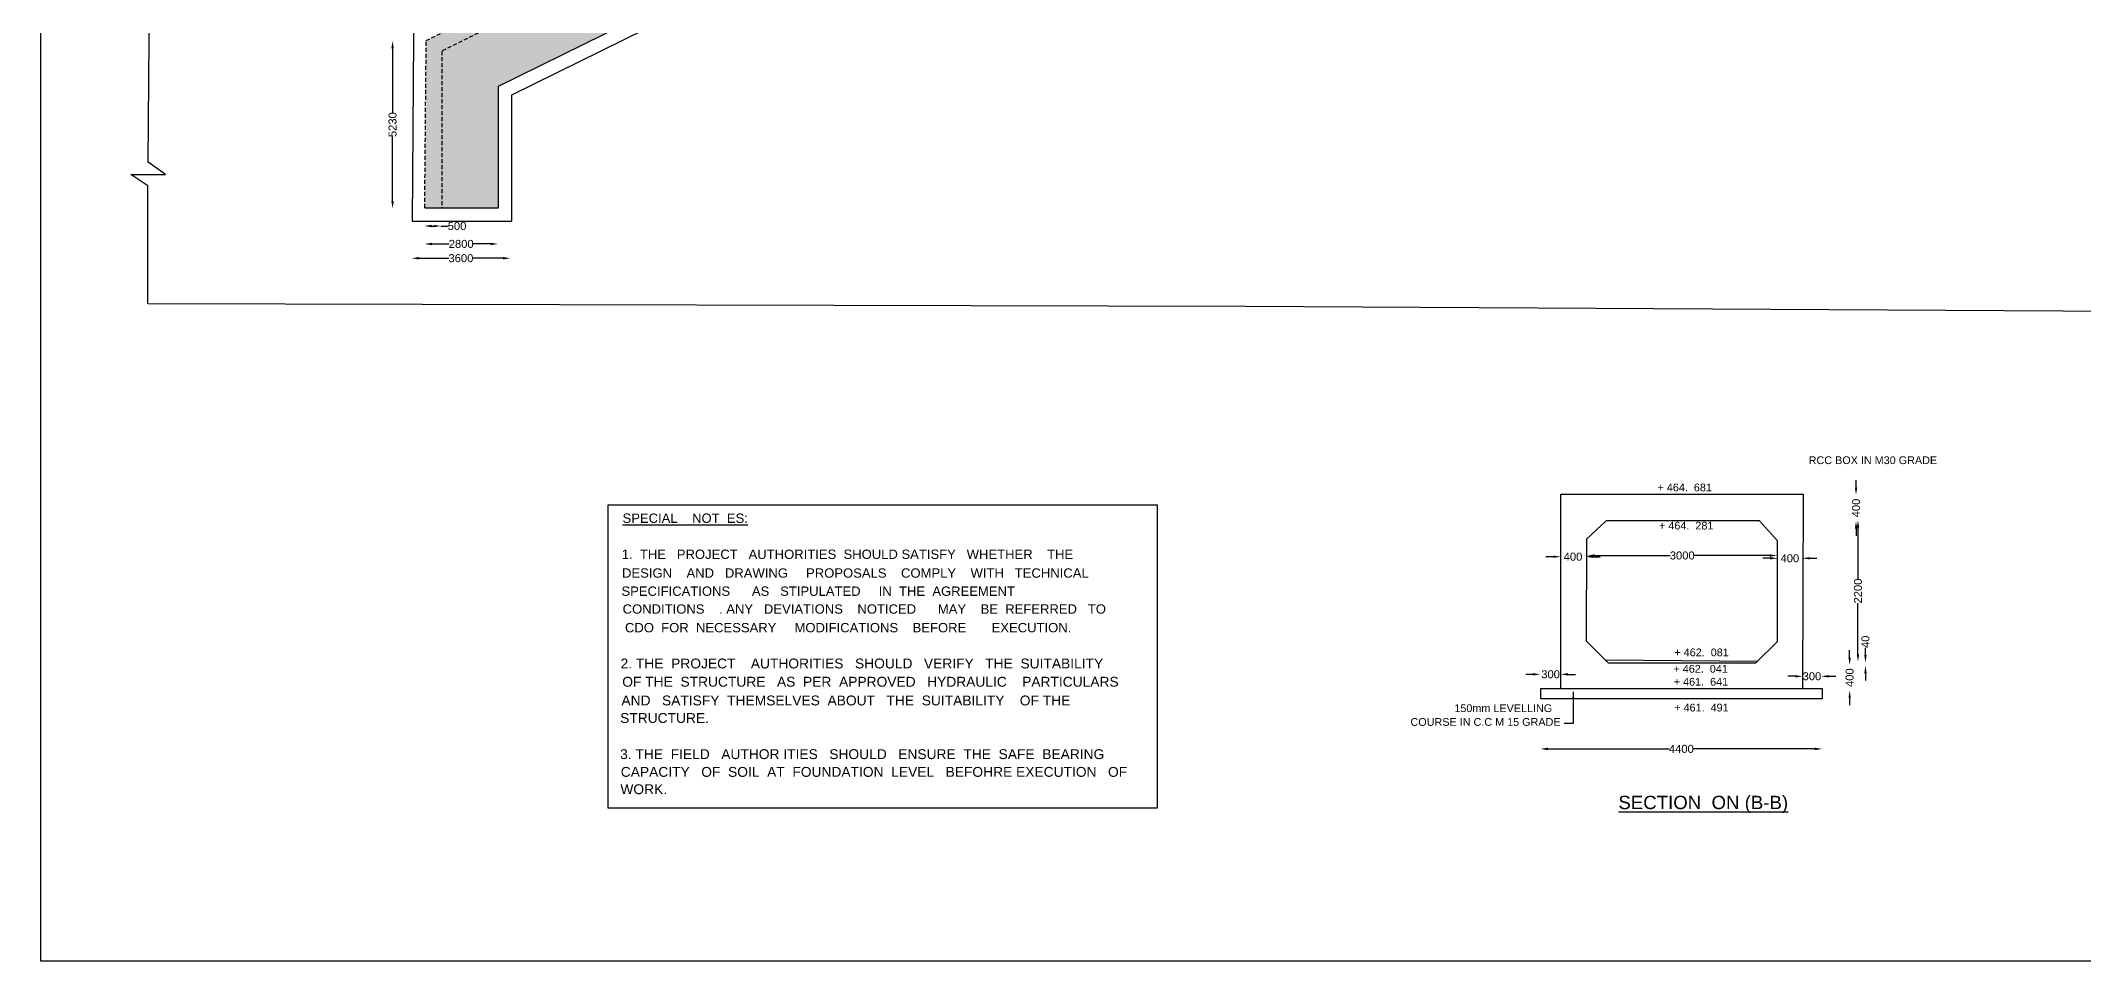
# Model space of a CAD drawing. Header units: millimetres. Extents: x -1227 to 145991, y 7047 to 97100.
# Drawn here: x -1227 to 75332, y 7047 to 41544 of the extents above; entities that cross this region are included whole.
import ezdxf

# ---------------------------------------------------------------- set-up
doc = ezdxf.new("R2010")
doc.units = ezdxf.units.MM
doc.header["$MEASUREMENT"] = 0
doc.linetypes.add('DASHED', pattern=[0.75, 0.5, -0.25])
for name, color, linetype in [('DIM', 7, 'Continuous'), ('DWG', 7, 'Continuous'), ('TEXT', 7, 'Continuous'), ('TXT', 7, 'Continuous')]:
    doc.layers.add(name, color=color, linetype=linetype)
doc.styles.get("Standard").update_dxf_attribs({"font": 'arial.ttf'})
doc.dimstyles.new('Civil', dxfattribs={"dimtxt": 300, "dimasz": 275, "dimexe": 0.1, "dimexo": 0.0625, "dimgap": 0.09, "dimtad": 0, "dimdec": 0, "dimzin": 12, "dimdsep": 46, "dimtxsty": 'Standard', "dimcen": 0.1, "dimse1": 1, "dimse2": 1, "dimadec": 0, "dimazin": 2, "dimtfac": 1, "dimtdec": 0, "dimtofl": 0, "dimtmove": 0, "dimatfit": 3, "dimfxl": 1, "dimfrac": 1, "dimtolj": 1, "dimtzin": 0, "dimarcsym": 0})

# ---------------------------------------------------------------- blocks, each defined once
blk = doc.blocks.new('*D62')
at = {"layer": 'Defpoints', "color": 0, "transparency": 16777216}
for p in [(12025, 41542), (11958, 35263), (12025, 35263)]:
    blk.add_point(p, dxfattribs=at)
at = {"layer": 'DIM', "color": 0, "lineweight": -2, "transparency": 16777216}
for p, q in [((11958, 41267), (11958, 38850)), ((11958, 35538), (11958, 37955))]:
    blk.add_line(p, q, dxfattribs=at)
at = {"layer": 'DIM', "color": 0, "transparency": 16777216}
for points in [[(11912, 41267), (12004, 41267), (11958, 41542)], [(11912, 35538), (12004, 35538), (11958, 35263)]]:
    blk.add_solid(points, dxfattribs=at)
at = {"layer": 'DIM', "color": 0, "transparency": 16777216, "insert": (11958, 38403), "char_height": 300, "attachment_point": 5, "rotation": 90}
blk.add_mtext('\\A1;5230', dxfattribs=at)
blk = doc.blocks.new('*D63')
at = {"layer": 'Defpoints', "color": 0, "transparency": 16777216}
for p in [(12668, 33405), (16373, 33405), (16373, 33396)]:
    blk.add_point(p, dxfattribs=at)
at = {"layer": 'DIM', "color": 0, "lineweight": -2, "transparency": 16777216}
for p, q in [((12943, 33396), (14073, 33396)), ((16098, 33396), (14968, 33396))]:
    blk.add_line(p, q, dxfattribs=at)
at = {"layer": 'DIM', "color": 0, "transparency": 16777216}
for points in [[(12943, 33441), (12943, 33350), (12668, 33396)], [(16098, 33441), (16098, 33350), (16373, 33396)]]:
    blk.add_solid(points, dxfattribs=at)
at = {"layer": 'DIM', "color": 0, "transparency": 16777216, "insert": (14520, 33396), "char_height": 300, "attachment_point": 5}
blk.add_mtext('\\A1;3600', dxfattribs=at)
blk = doc.blocks.new('*D64')
at = {"layer": 'Defpoints', "color": 0, "transparency": 16777216}
for p in [(13155, 33941), (15905, 33941), (15905, 33931)]:
    blk.add_point(p, dxfattribs=at)
at = {"layer": 'DIM', "color": 0, "lineweight": -2, "transparency": 16777216}
for p, q in [((13430, 33931), (14080, 33931)), ((15630, 33931), (14980, 33931))]:
    blk.add_line(p, q, dxfattribs=at)
at = {"layer": 'DIM', "color": 0, "transparency": 16777216}
for points in [[(13430, 33977), (13430, 33885), (13155, 33931)], [(15630, 33977), (15630, 33885), (15905, 33931)]]:
    blk.add_solid(points, dxfattribs=at)
at = {"layer": 'DIM', "color": 0, "transparency": 16777216, "insert": (14530, 33931), "char_height": 300, "attachment_point": 5}
blk.add_mtext('\\A1;2800', dxfattribs=at)
blk = doc.blocks.new('*D65')
at = {"layer": 'Defpoints', "color": 0, "transparency": 16777216}
for p in [(13146, 34623), (13770, 34623), (13770, 34603)]:
    blk.add_point(p, dxfattribs=at)
at = {"layer": 'DIM', "color": 0, "lineweight": -2, "transparency": 16777216}
for p, q in [((13421, 34603), (13495, 34603)), ((13770, 34603), (14045, 34603))]:
    blk.add_line(p, q, dxfattribs=at)
at = {"layer": 'DIM', "color": 0, "transparency": 16777216}
for points in [[(13421, 34649), (13421, 34557), (13146, 34603)], [(13495, 34649), (13495, 34557), (13770, 34603)]]:
    blk.add_solid(points, dxfattribs=at)
at = {"layer": 'DIM', "color": 0, "transparency": 16777216, "insert": (14376, 34603), "char_height": 300, "attachment_point": 5}
blk.add_mtext('\\A1;500', dxfattribs=at)
blk = doc.blocks.new('*D104')
at = {"layer": 'Defpoints', "color": 0, "transparency": 16777216}
for p in [(54986, 17798), (54986, 17739), (55750, 17739)]:
    blk.add_point(p, dxfattribs=at)
at = {"layer": 'DIM', "color": 0, "lineweight": -2, "transparency": 16777216}
for p, q in [((54711, 17798), (54436, 17798)), ((56025, 17798), (56300, 17798))]:
    blk.add_line(p, q, dxfattribs=at)
at = {"layer": 'DIM', "color": 0, "transparency": 16777216}
for points in [[(54711, 17844), (54711, 17752), (54986, 17798)], [(56025, 17844), (56025, 17752), (55750, 17798)]]:
    blk.add_solid(points, dxfattribs=at)
at = {"layer": 'DIM', "color": 0, "transparency": 16777216, "insert": (55368, 17798), "char_height": 300, "attachment_point": 5}
blk.add_mtext('\\A1;300', dxfattribs=at)
blk = doc.blocks.new('*D105')
at = {"layer": 'Defpoints', "color": 0, "transparency": 16777216}
for p in [(64816, 17665), (65514, 17724), (65514, 17665)]:
    blk.add_point(p, dxfattribs=at)
at = {"layer": 'DIM', "color": 0, "lineweight": -2, "transparency": 16777216}
for p, q in [((64541, 17724), (64266, 17724)), ((65789, 17724), (66064, 17724))]:
    blk.add_line(p, q, dxfattribs=at)
at = {"layer": 'DIM', "color": 0, "transparency": 16777216}
for points in [[(64541, 17770), (64541, 17678), (64816, 17724)], [(65789, 17770), (65789, 17678), (65514, 17724)]]:
    blk.add_solid(points, dxfattribs=at)
at = {"layer": 'DIM', "color": 0, "transparency": 16777216, "insert": (65165, 17724), "char_height": 300, "attachment_point": 5}
blk.add_mtext('\\A1;300', dxfattribs=at)
blk = doc.blocks.new('*D106')
at = {"layer": 'Defpoints', "color": 0, "transparency": 16777216}
for p in [(66460, 18153), (66578, 18153), (66460, 17193)]:
    blk.add_point(p, dxfattribs=at)
at = {"layer": 'DIM', "color": 0, "lineweight": -2, "transparency": 16777216}
for p, q in [((66578, 18428), (66578, 18703)), ((66578, 16918), (66578, 16643))]:
    blk.add_line(p, q, dxfattribs=at)
at = {"layer": 'DIM', "color": 0, "transparency": 16777216}
for points in [[(66533, 18428), (66624, 18428), (66578, 18153)], [(66533, 16918), (66624, 16918), (66578, 17193)]]:
    blk.add_solid(points, dxfattribs=at)
at = {"layer": 'DIM', "color": 0, "transparency": 16777216, "insert": (66578, 17673), "char_height": 300, "attachment_point": 5, "rotation": 90}
blk.add_mtext('\\A1;400', dxfattribs=at)
blk = doc.blocks.new('*D107')
at = {"layer": 'Defpoints', "color": 0, "transparency": 16777216}
for p in [(66833, 18246), (66833, 18113), (67172, 18246)]:
    blk.add_point(p, dxfattribs=at)
at = {"layer": 'DIM', "color": 0, "lineweight": -2, "transparency": 16777216}
for p, q in [((67172, 18521), (67172, 18796)), ((67172, 17838), (67172, 17563))]:
    blk.add_line(p, q, dxfattribs=at)
at = {"layer": 'DIM', "color": 0, "transparency": 16777216}
for points in [[(67127, 18521), (67218, 18521), (67172, 18246)], [(67127, 17838), (67218, 17838), (67172, 18113)]]:
    blk.add_solid(points, dxfattribs=at)
at = {"layer": 'DIM', "color": 0, "transparency": 16777216, "insert": (67172, 19017), "char_height": 300, "attachment_point": 5, "rotation": 90}
blk.add_mtext('\\A1;40', dxfattribs=at)
blk = doc.blocks.new('*D108')
at = {"layer": 'Defpoints', "color": 0, "transparency": 16777216}
for p in [(66818, 23567), (66892, 23567), (66818, 18276)]:
    blk.add_point(p, dxfattribs=at)
at = {"layer": 'DIM', "color": 0, "lineweight": -2, "transparency": 16777216}
for p, q in [((66892, 23292), (66892, 21371)), ((66892, 18551), (66892, 20471))]:
    blk.add_line(p, q, dxfattribs=at)
at = {"layer": 'DIM', "color": 0, "transparency": 16777216}
for points in [[(66846, 23292), (66938, 23292), (66892, 23567)], [(66846, 18551), (66938, 18551), (66892, 18276)]]:
    blk.add_solid(points, dxfattribs=at)
at = {"layer": 'DIM', "color": 0, "transparency": 16777216, "insert": (66892, 20921), "char_height": 300, "attachment_point": 5, "rotation": 90}
blk.add_mtext('\\A1;2200', dxfattribs=at)
blk = doc.blocks.new('*D109')
at = {"layer": 'Defpoints', "color": 0, "transparency": 16777216}
for p in [(66685, 24526), (66818, 24526), (66685, 23537)]:
    blk.add_point(p, dxfattribs=at)
at = {"layer": 'DIM', "color": 0, "lineweight": -2, "transparency": 16777216}
for p, q in [((66818, 24801), (66818, 25076)), ((66818, 23262), (66818, 22987))]:
    blk.add_line(p, q, dxfattribs=at)
at = {"layer": 'DIM', "color": 0, "transparency": 16777216}
for points in [[(66772, 24801), (66864, 24801), (66818, 24526)], [(66772, 23262), (66864, 23262), (66818, 23537)]]:
    blk.add_solid(points, dxfattribs=at)
at = {"layer": 'DIM', "color": 0, "transparency": 16777216, "insert": (66818, 24032), "char_height": 300, "attachment_point": 5, "rotation": 90}
blk.add_mtext('\\A1;400', dxfattribs=at)
blk = doc.blocks.new('*D110')
at = {"layer": 'Defpoints', "color": 0, "transparency": 16777216}
for p in [(56675, 22207), (55744, 22134), (56675, 22134)]:
    blk.add_point(p, dxfattribs=at)
at = {"layer": 'DIM', "color": 0, "lineweight": -2, "transparency": 16777216}
for p, q in [((55469, 22207), (55194, 22207)), ((56950, 22207), (57225, 22207))]:
    blk.add_line(p, q, dxfattribs=at)
at = {"layer": 'DIM', "color": 0, "transparency": 16777216}
for points in [[(55469, 22253), (55469, 22162), (55744, 22207)], [(56950, 22253), (56950, 22162), (56675, 22207)]]:
    blk.add_solid(points, dxfattribs=at)
at = {"layer": 'DIM', "color": 0, "transparency": 16777216, "insert": (56209, 22207), "char_height": 300, "attachment_point": 5}
blk.add_mtext('\\A1;400', dxfattribs=at)
blk = doc.blocks.new('*D111')
at = {"layer": 'Defpoints', "color": 0, "transparency": 16777216}
for p in [(63858, 22252), (56749, 22060), (63858, 22060)]:
    blk.add_point(p, dxfattribs=at)
at = {"layer": 'DIM', "color": 0, "lineweight": -2, "transparency": 16777216}
for p, q in [((57024, 22252), (59856, 22252)), ((63583, 22252), (60751, 22252))]:
    blk.add_line(p, q, dxfattribs=at)
at = {"layer": 'DIM', "color": 0, "transparency": 16777216}
for points in [[(57024, 22298), (57024, 22206), (56749, 22252)], [(63583, 22298), (63583, 22206), (63858, 22252)]]:
    blk.add_solid(points, dxfattribs=at)
at = {"layer": 'DIM', "color": 0, "transparency": 16777216, "insert": (60303, 22252), "char_height": 300, "attachment_point": 5}
blk.add_mtext('\\A1;3000', dxfattribs=at)
blk = doc.blocks.new('*D112')
at = {"layer": 'Defpoints', "color": 0, "transparency": 16777216}
for p in [(63873, 22089), (64804, 22148), (64804, 22089)]:
    blk.add_point(p, dxfattribs=at)
at = {"layer": 'DIM', "color": 0, "lineweight": -2, "transparency": 16777216}
for p, q in [((63598, 22148), (63323, 22148)), ((65079, 22148), (65354, 22148))]:
    blk.add_line(p, q, dxfattribs=at)
at = {"layer": 'DIM', "color": 0, "transparency": 16777216}
for points in [[(63598, 22194), (63598, 22103), (63873, 22148)], [(65079, 22194), (65079, 22103), (64804, 22148)]]:
    blk.add_solid(points, dxfattribs=at)
at = {"layer": 'DIM', "color": 0, "transparency": 16777216, "insert": (64339, 22148), "char_height": 300, "attachment_point": 5}
blk.add_mtext('\\A1;400', dxfattribs=at)
blk = doc.blocks.new('*D113')
at = {"layer": 'Defpoints', "color": 0, "transparency": 16777216}
for p in [(54993, 14814), (65547, 15003), (65547, 14814)]:
    blk.add_point(p, dxfattribs=at)
at = {"layer": 'DIM', "color": 0, "lineweight": -2, "transparency": 16777216}
for p, q in [((55268, 15003), (59817, 15003)), ((65272, 15003), (60724, 15003))]:
    blk.add_line(p, q, dxfattribs=at)
at = {"layer": 'DIM', "color": 0, "transparency": 16777216}
for points in [[(55268, 15049), (55268, 14957), (54993, 15003)], [(65272, 15049), (65272, 14957), (65547, 15003)]]:
    blk.add_solid(points, dxfattribs=at)
at = {"layer": 'DIM', "color": 0, "transparency": 16777216, "insert": (60270, 15003), "char_height": 300, "attachment_point": 5}
blk.add_mtext('\\A1;4400', dxfattribs=at)

msp = doc.modelspace()

# ---------------------------------------------------------------- hatches: boundary and pattern name
at = {"layer": 'DWG'}
h = msp.add_hatch(dxfattribs=at)
h.set_pattern_fill('AR-CONC', color=256, scale=100, style=0)
h.set_pattern_definition([(50, (0, 0), (717.26, -62.752), [75, -825]), (355, (0, 0), (-138.751, 752.192), [60, -660]), (100.4514, (59.8, -5.2), (578.509, 689.4395), [63.74, -701.142]), (46.1842, (0, 200), (1067.241, -165.519), [112.5, -1237.5]), (96.6356, (88.9, 186.2), (934.663, 974.118), [95.61, -1051.713]), (351.1842, (0, 200), (934.662, 974.119), [90, -990]), (21, (100, 150), (596.907, -402.619), [75, -825]), (326, (100, 150), (243.315, 725.15), [60, -660]), (71.4514, (149.74, 116.45), (840.223, 322.5305), [63.74, -701.142]), (37.5, (0, 0), (12.1599, 332.8939), [0, -652, 0, -670, 0, -662.5]), (7.5, (0, 0), (263.0695, 394.4117), [0, -382, 0, -637, 0, -252.5]), (327.5, (-223, 0), (533.8224, -22.5549), [0, -250, 0, -780, 0, -1035]), (317.5, (-323, 0), (583.186, 100.105), [0, -325, 0, -518, 0, -735])])
h.paths.add_polyline_path([(24667, 44150.2), (27993.6, 44150.2), (26576.1, 46851.3), (25248.7, 46815.9), (18388.7, 43433.7), (13807, 41159.8), (13806.8, 35287.5), (15935, 35287.5), (15935, 39839.5)])
h.paths.add_polyline_path([(25248.7, 46815.9), (25253.6, 47513), (13218.9, 41558.6), (13162.7, 35287.5), (13806.8, 35287.5), (13807, 41159.8), (18388.7, 43433.7)])
h.paths.add_polyline_path([(28012, 47031.6), (26576.1, 47043.5), (26576.1, 46851.3), (27993.6, 44150.2)])

# ---------------------------------------------------------------- linework, layer by layer
msp.add_lwpolyline([(145991, 7046.9), (-1227.1, 7046.9), (-1227.1, 97099.6), (145991, 97099.6)], close=True)
for points in [[(2786.5, 31683.6), (2786.5, 36105.5), (2141.2, 36535.4), (3447.3, 36535.4), (2801.9, 36996), (2941.1, 55321.2), (2311.1, 55781.8), (3555.8, 55781.8), (2925.8, 56227), (3079.8, 71085.2), (20796.6, 71071.3), (21211.5, 71700.8), (21211.5, 70441.8), (21641.7, 71071.3), (46991.5, 70996.9), (47419.2, 71658.3), (47419.2, 70355.9), (47846.9, 70996.9), (71718.4, 70905), (83841.5, 70905)], [(12856.4, 57115), (12687.9, 34789.7), (16431.2, 34789.7), (16431.2, 39522.9), (24801.3, 43661.7), (28473.5, 43661.7), (28473.5, 46687.6), (53653.6, 46536.2), (65420.4, 46500.5), (78060.1, 46447.1)], [(13162.7, 35287.5), (15935, 35287.5), (15935, 39839.5), (24667, 44150.2), (27993.6, 44150.2), (28026.6, 49312.8)], [(120522.3, 31150.3), (43934.1, 31586.9), (2786.5, 31683.6)], [(55750.3, 17270.3), (55750.3, 24556.4), (64834.3, 24556.4), (64814.8, 17270.3)], [(56706.3, 19052), (57526.9, 18232.3), (63060, 18232.3), (63872.5, 19027.7), (63872.5, 22800.8), (63198.2, 23555.6), (57453.9, 23555.6), (56714.5, 22865.7), (56706.3, 19052)], [(57421.6, 18337.5), (63120.5, 18291.5)]]:
    msp.add_lwpolyline(points, dxfattribs=at)
at = {"layer": 'DWG', "linetype": 'DASHED', "ltscale": 300}
for points in [[(13162.7, 35287.5), (13218.9, 41558.6), (25253.6, 47513)], [(27993.6, 44150.2), (26576.1, 46851.3), (25248.7, 46815.9), (18388.7, 43433.7), (13807, 41159.8), (13806.8, 35287.5)]]:
    msp.add_lwpolyline(points, dxfattribs=at)
at = {"layer": 'DWG'}
msp.add_lwpolyline([(65553.9, 16883.4), (54997.9, 16883.4), (54997.9, 17270.3), (65553.9, 17270.3)], close=True, dxfattribs=at)
at = {"layer": 'TXT'}
msp.add_lwpolyline([(20039.5, 24146.5), (40619.7, 24146.5), (40619.7, 12778.5), (20039.5, 12778.5)], close=True, dxfattribs=at)

# ---------------------------------------------------------------- texts
at = {"layer": 'TEXT'}
for s, height, p in [('RCC BOX IN M30 GRADE', 290, (65042.4, 25679.1)), ('+ 464.  681', 290, (59377.5, 24658.6)), ('%%USPECIAL    NOT  ES:', 350, (20577.8, 23476.3)), ('+ 464.  281', 290, (59433.5, 23227.3)), ('1.  THE   PROJECT   AUTHORITIES  SHOULD SATISFY   WHETHER    THE', 350, (20550.2, 22124.1)), ('DESIGN    AND   DRAWING     PROPOSALS    COMPLY    WITH   TECHNICAL', 350, (20559.6, 21420.2)), ('SPECIFICATIONS      AS   STIPULATED     IN  THE  AGREEMENT', 350, (20538, 20740.7)), ('CONDITIONS    . ANY   DEVIATIONS    NOTICED      MAY    BE  REFERRED   TO', 350, (20582.4, 20071.4)), ('CDO  FOR  NECESSARY     MODIFICATIONS    BEFORE       EXECUTION.', 350, (20669.7, 19373.5)), ('2. THE  PROJECT    AUTHORITIES   SHOULD   VERIFY   THE  SUITABILITY', 370, (20505.2, 18019.5)), ('+ 462.  081', 290, (60009.3, 18476.2)), ('OF THE  STRUCTURE   AS  PER  APPROVED   HYDRAULIC    PARTICULARS', 370, (20567.9, 17334.7)), ('+ 462.  041', 290, (59975.1, 17860.2)), ('+ 461.  641', 290, (59986.5, 17375.5)), ('AND   SATISFY  THEMSELVES  ABOUT   THE  SUITABILITY    OF THE ', 370, (20537.4, 16633.1)), ('STRUCTURE.', 370, (20488.9, 15975.7)), ('COURSE IN C.C M 15 GRADE', 290, (50116.2, 15868.1)), ('150mm LEVELLING', 290, (51760.7, 16383.7)), ('+ 461.  491', 290, (60003.6, 16406)), ('3. THE  FIELD   AUTHOR ITIES   SHOULD   ENSURE  THE  SAFE  BEARING', 370, (20488.9, 14621.4)), ('CAPACITY   OF  SOIL  AT  FOUNDATION  LEVEL   BEFOHRE EXECUTION   OF', 370, (20512.8, 13956.4)), ('WORK.', 370, (20498.5, 13306.5)), ('%%USECTION  ON (B-B)', 500, (57909.8, 12745.2))]:
    msp.add_text(s, height=height, dxfattribs=at).set_placement(p)

# ---------------------------------------------------------------- dimensions: what is measured, and where the dimension line sits
at = {"layer": 'DIM'}
for p1, p2, distance, text, picture, middle in [((12024.7, 41542), (12024.7, 35263.1), -66.4, '5230', '*D62', (11958.3, 38402.5)), ((13145.7, 34622.5), (13769.7, 34622.5), -19.5, '500', '*D65', (14375.7, 34603.1)), ((13155.4, 33940.9), (15905, 33940.9), -9.7, '2800', '*D64', (14530.2, 33931.1)), ((12667.9, 33405.2), (16373, 33405.2), -9.7, '3600', '*D63', (14520.5, 33395.5)), ((66684.9, 23537.2), (66684.9, 24526.4), -133, '400', '*D109', (66817.9, 24031.8)), ((66817.8, 18275.7), (66817.8, 23566.7), -74.1, '2200', '*D108', (66891.8, 20921.2)), ((55743.6, 22133.7), (56674.8, 22133.7), 73.8, '400', '*D110', (56209.2, 22207.5)), ((56748.7, 22059.8), (63858.3, 22059.8), 191.9, '3000', '*D111', (60303.5, 22251.8)), ((63873.1, 22089.4), (64804.3, 22089.4), 59.1, '400', '*D112', (64338.7, 22148.4)), ((66832.5, 18113.2), (66832.5, 18246.1), -340, '40', '*D107', (67172.5, 19016.6)), ((66460.2, 17192.8), (66460.2, 18152.5), -118.2, '400', '*D106', (66578.4, 17672.6)), ((55750.3, 17738.9), (54986.4, 17738.9), -59.1, '300', '*D104', (55368.4, 17797.9)), ((64815.9, 17665.3), (65514.2, 17665.3), 59, '300', '*D105', (65165, 17724.3)), ((54993.2, 14814.3), (65547.2, 14814.3), 188.5, '4400', '*D113', (60270.2, 15002.8))]:
    dim = msp.add_aligned_dim(p1=p1, p2=p2, distance=distance, text=text, dimstyle='Civil', dxfattribs=at)
    dim.commit()
    dim.dimension.update_dxf_attribs({"geometry": picture, "text_midpoint": middle})

# ---------------------------------------------------------------- leaders
at = {"layer": 'TEXT'}
msp.add_leader([(56218.8, 17137.3), (56218.8, 15959.5), (55873.4, 15959.5)], dimstyle='Civil', override={"dimgap": 0.09, "dimtad": 0}, dxfattribs=at)

doc.saveas('drawing.dxf')
